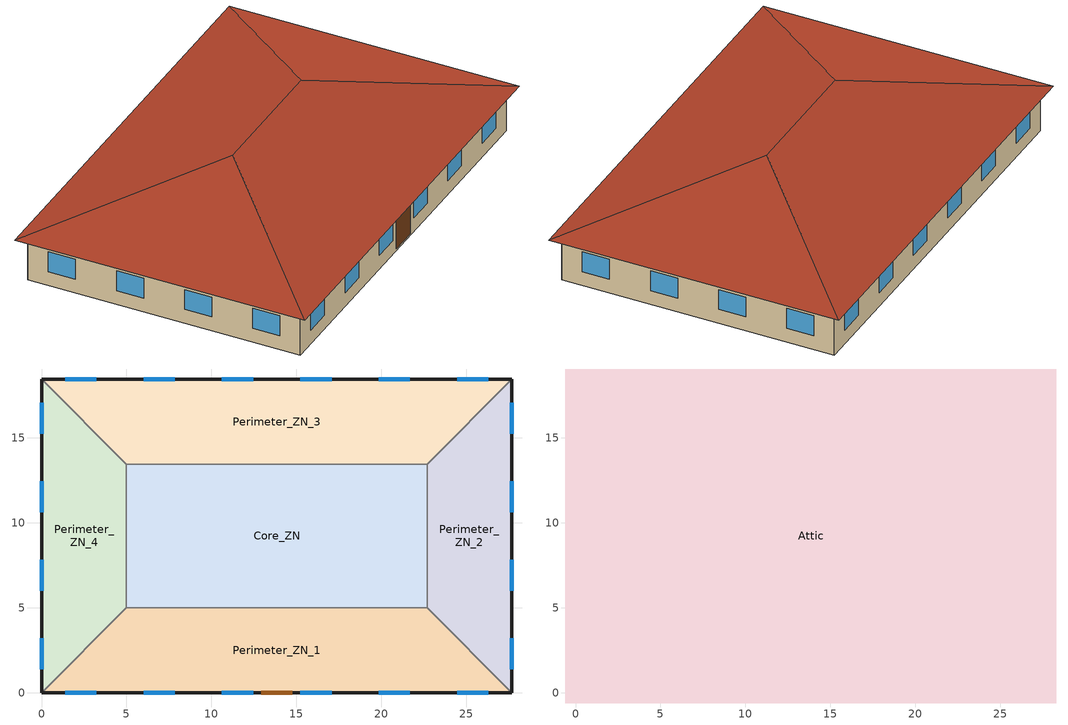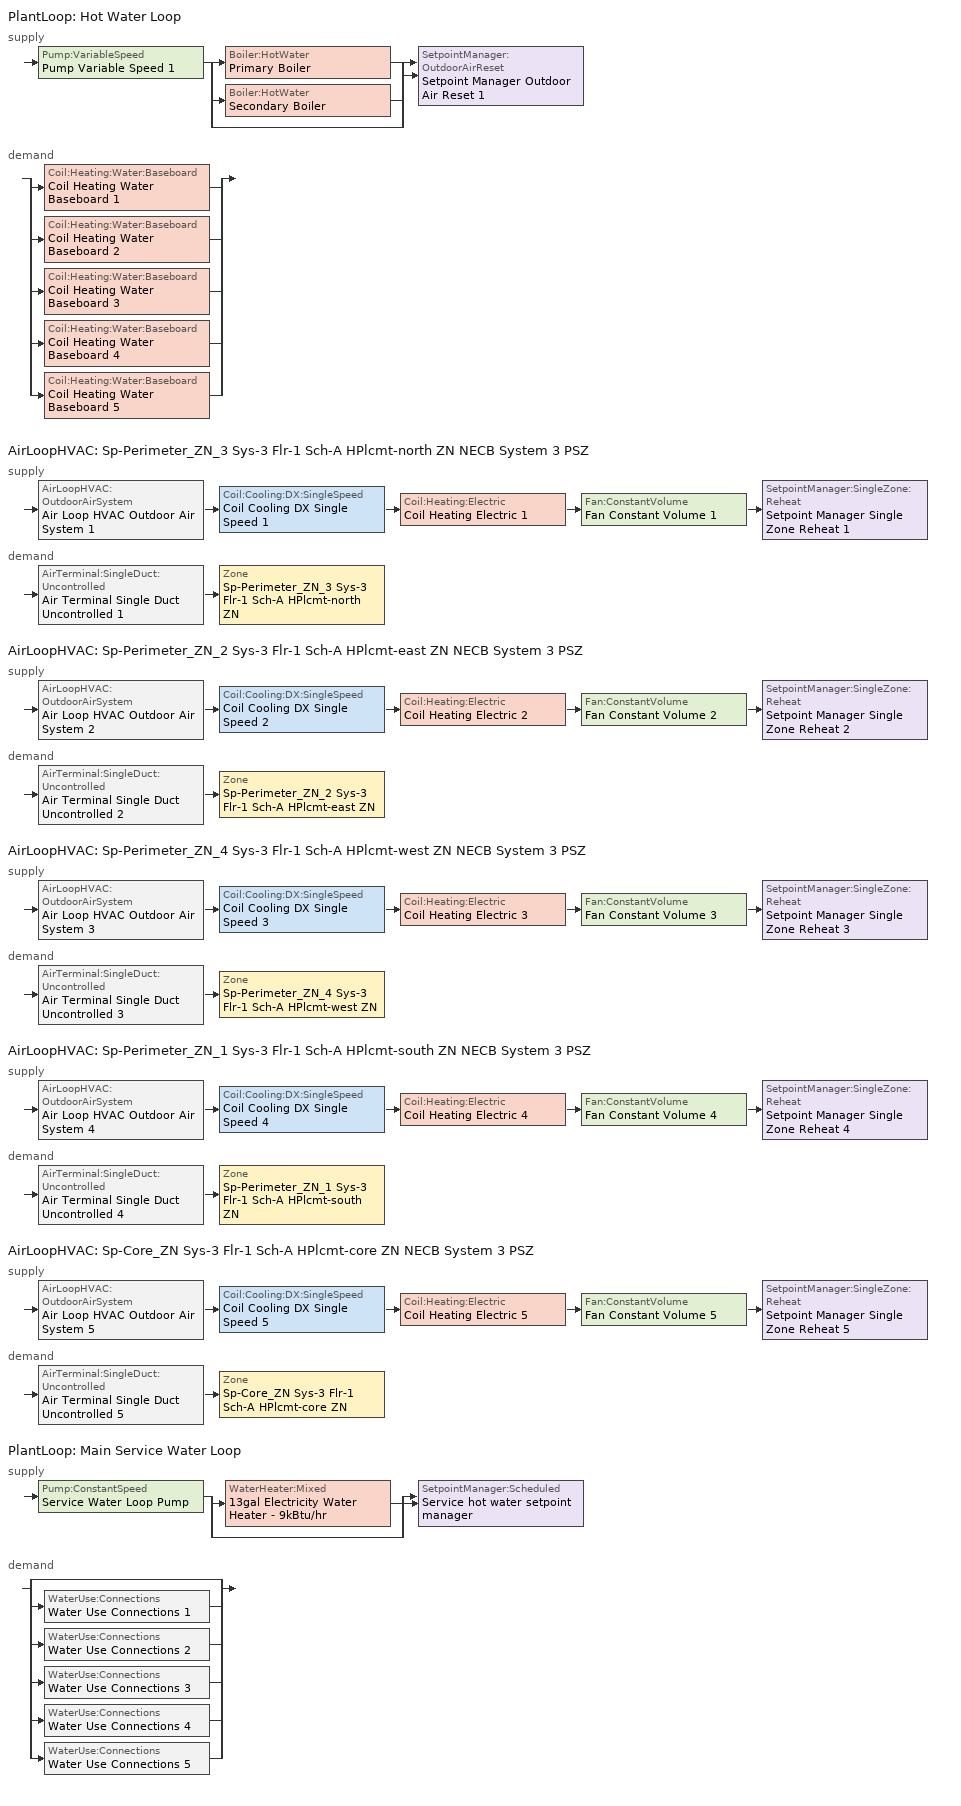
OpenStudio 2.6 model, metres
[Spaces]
Perimeter_ZN_1
 floor ground: 22.69,5 27.69,0 0,0 5,5 z0
 wall outside: 0,0 27.69,0 z0:3.05
 wall to Perimeter_ZN_4: 5,5 0,0 z0:3.05
 wall to Core_ZN: 22.69,5 5,5 z0:3.05
 wall to Perimeter_ZN_2: 27.69,0 22.69,5 z0:3.05
 window: 1.39,0 3.22,0 / 19.85,0 21.68,0 / 15.24,0 17.07,0 / 6.01,0 7.84,0 / 10.62,0 12.45,0 / 24.47,0 26.3,0 z0.99:2.42
 door: 12.93,0 14.76,0 z0.12:2.13
Perimeter_ZN_2
 floor ground: 27.69,18.46 27.69,0 22.69,5 22.69,13.46 z0
 wall outside: 27.69,0 27.69,18.46 z0:3.05
 wall to Perimeter_ZN_3: 27.69,18.46 22.69,13.46 z0:3.05
 wall to Core_ZN: 22.69,13.46 22.69,5 z0:3.05
 window: 27.69,1.39 27.69,3.22 / 27.69,10.62 27.69,12.45 / 27.69,15.24 27.69,17.07 / 27.69,6.01 27.69,7.84 z0.99:2.42
Perimeter_ZN_3
 floor ground: 27.69,18.46 22.69,13.46 5,13.46 0,18.46 z0
 wall outside: 27.69,18.46 0,18.46 z0:3.05
 wall to Core_ZN: 5,13.46 22.69,13.46 z0:3.05
 wall to Perimeter_ZN_4: 0,18.46 5,13.46 z0:3.05
 window: 21.68,18.46 19.85,18.46 / 7.84,18.46 6.01,18.46 / 17.07,18.46 15.24,18.46 / 12.45,18.46 10.62,18.46 / 26.3,18.46 24.47,18.46 / 3.22,18.46 1.39,18.46 z0.99:2.42
Perimeter_ZN_4
 floor ground: 0,18.46 5,13.46 5,5 0,0 z0
 wall outside: 0,18.46 0,0 z0:3.05
 wall to Core_ZN: 5,5 5,13.46 z0:3.05
 window: 0,3.22 0,1.39 / 0,12.45 0,10.62 / 0,7.84 0,6.01 / 0,17.07 0,15.24 z0.99:2.42
Core_ZN
 floor ground: 22.69,13.46 22.69,5 5,5 5,13.46 z0
Attic
 floor outside: 28.29,19.06 27.69,18.46 0,18.46 -0.6,19.06 z3.05; -0.6,19.06 0,18.46 0,0 -0.6,-0.6 z3.05; 28.29,19.06 28.29,-0.6 27.69,0 27.69,18.46 z3.05; 27.69,0 28.29,-0.6 -0.6,-0.6 0,0 z3.05
 floor to Perimeter_ZN_4: 0,18.46 5,13.46 5,5 0,0 z3.05
 floor to Perimeter_ZN_1: 22.69,5 27.69,0 0,0 5,5 z3.05
 floor to Perimeter_ZN_2: 27.69,18.46 27.69,0 22.69,5 22.69,13.46 z3.05
 floor to Core_ZN: 22.69,13.46 22.69,5 5,5 5,13.46 z3.05
 floor to Perimeter_ZN_3: 27.69,18.46 22.69,13.46 5,13.46 0,18.46 z3.05
 roof outside: 18.46,9.23,6.33 28.29,-0.6,3.05 28.29,19.06,3.05; 18.46,9.23,6.33 28.29,19.06,3.05 -0.6,19.06,3.05 9.23,9.23,6.33; 9.23,9.23,6.33 -0.6,-0.6,3.05 28.29,-0.6,3.05 18.46,9.23,6.33; 9.23,9.23,6.33 -0.6,19.06,3.05 -0.6,-0.6,3.05
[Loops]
PlantLoop 'Hot Water Loop'
 supply: Pump:VariableSpeed 'Pump Variable Speed 1' > split
  | Boiler:HotWater 'Primary Boiler'
  | Boiler:HotWater 'Secondary Boiler'
  | bypass
  join > SetpointManager:OutdoorAirReset 'Setpoint Manager Outdoor Air Reset 1'
 demand: split
  | Coil:Heating:Water:Baseboard 'Coil Heating Water Baseboard 1'
  | Coil:Heating:Water:Baseboard 'Coil Heating Water Baseboard 2'
  | Coil:Heating:Water:Baseboard 'Coil Heating Water Baseboard 3'
  | Coil:Heating:Water:Baseboard 'Coil Heating Water Baseboard 4'
  | Coil:Heating:Water:Baseboard 'Coil Heating Water Baseboard 5'
AirLoopHVAC 'Sp-Perimeter_ZN_3 Sys-3 Flr-1 Sch-A HPlcmt-north ZN NECB System 3 PSZ'
 supply: AirLoopHVAC:OutdoorAirSystem 'Air Loop HVAC Outdoor Air System 1' > Coil:Cooling:DX:SingleSpeed 'Coil Cooling DX Single Speed 1' > Coil:Heating:Electric 'Coil Heating Electric 1' > Fan:ConstantVolume 'Fan Constant Volume 1' > SetpointManager:SingleZone:Reheat 'Setpoint Manager Single Zone Reheat 1'
 demand: AirTerminal:SingleDuct:Uncontrolled 'Air Terminal Single Duct Uncontrolled 1' > Zone 'Sp-Perimeter_ZN_3 Sys-3 Flr-1 Sch-A HPlcmt-north ZN'
AirLoopHVAC 'Sp-Perimeter_ZN_2 Sys-3 Flr-1 Sch-A HPlcmt-east ZN NECB System 3 PSZ'
 supply: AirLoopHVAC:OutdoorAirSystem 'Air Loop HVAC Outdoor Air System 2' > Coil:Cooling:DX:SingleSpeed 'Coil Cooling DX Single Speed 2' > Coil:Heating:Electric 'Coil Heating Electric 2' > Fan:ConstantVolume 'Fan Constant Volume 2' > SetpointManager:SingleZone:Reheat 'Setpoint Manager Single Zone Reheat 2'
 demand: AirTerminal:SingleDuct:Uncontrolled 'Air Terminal Single Duct Uncontrolled 2' > Zone 'Sp-Perimeter_ZN_2 Sys-3 Flr-1 Sch-A HPlcmt-east ZN'
AirLoopHVAC 'Sp-Perimeter_ZN_4 Sys-3 Flr-1 Sch-A HPlcmt-west ZN NECB System 3 PSZ'
 supply: AirLoopHVAC:OutdoorAirSystem 'Air Loop HVAC Outdoor Air System 3' > Coil:Cooling:DX:SingleSpeed 'Coil Cooling DX Single Speed 3' > Coil:Heating:Electric 'Coil Heating Electric 3' > Fan:ConstantVolume 'Fan Constant Volume 3' > SetpointManager:SingleZone:Reheat 'Setpoint Manager Single Zone Reheat 3'
 demand: AirTerminal:SingleDuct:Uncontrolled 'Air Terminal Single Duct Uncontrolled 3' > Zone 'Sp-Perimeter_ZN_4 Sys-3 Flr-1 Sch-A HPlcmt-west ZN'
AirLoopHVAC 'Sp-Perimeter_ZN_1 Sys-3 Flr-1 Sch-A HPlcmt-south ZN NECB System 3 PSZ'
 supply: AirLoopHVAC:OutdoorAirSystem 'Air Loop HVAC Outdoor Air System 4' > Coil:Cooling:DX:SingleSpeed 'Coil Cooling DX Single Speed 4' > Coil:Heating:Electric 'Coil Heating Electric 4' > Fan:ConstantVolume 'Fan Constant Volume 4' > SetpointManager:SingleZone:Reheat 'Setpoint Manager Single Zone Reheat 4'
 demand: AirTerminal:SingleDuct:Uncontrolled 'Air Terminal Single Duct Uncontrolled 4' > Zone 'Sp-Perimeter_ZN_1 Sys-3 Flr-1 Sch-A HPlcmt-south ZN'
AirLoopHVAC 'Sp-Core_ZN Sys-3 Flr-1 Sch-A HPlcmt-core ZN NECB System 3 PSZ'
 supply: AirLoopHVAC:OutdoorAirSystem 'Air Loop HVAC Outdoor Air System 5' > Coil:Cooling:DX:SingleSpeed 'Coil Cooling DX Single Speed 5' > Coil:Heating:Electric 'Coil Heating Electric 5' > Fan:ConstantVolume 'Fan Constant Volume 5' > SetpointManager:SingleZone:Reheat 'Setpoint Manager Single Zone Reheat 5'
 demand: AirTerminal:SingleDuct:Uncontrolled 'Air Terminal Single Duct Uncontrolled 5' > Zone 'Sp-Core_ZN Sys-3 Flr-1 Sch-A HPlcmt-core ZN'
PlantLoop 'Main Service Water Loop'
 supply: Pump:ConstantSpeed 'Service Water Loop Pump' > split
  | WaterHeater:Mixed '13gal Electricity Water Heater - 9kBtu/hr'
  | bypass
  join > SetpointManager:Scheduled 'Service hot water setpoint manager'
 demand: split
  | bypass
  | WaterUse:Connections 'Water Use Connections 1'
  | WaterUse:Connections 'Water Use Connections 2'
  | WaterUse:Connections 'Water Use Connections 3'
  | WaterUse:Connections 'Water Use Connections 4'
  | WaterUse:Connections 'Water Use Connections 5'
[Site]
Yellowknife AP_NT_CAN: Latitude {deg}=62.463; Longitude {deg}=-114.44; Time Zone {hr}=-7; Elevation {m}=205.7; Terrain=City
[Building]
SmallOffice-CAN_NT_Yellowknife.AP.719360_CWEC2016.epw created: 2018-11-01 15:55:19 +0000: North Axis {deg}=0; Default Construction Set=BTAP-Mass at hdd = 8170.0; Standards Number of Stories=1; Standards Number of Above Ground Stories=1; Standards Building Type=SmallOffice
[Site:WaterMainsTemperature]
Calculation Method=Correlation; Annual Average Outdoor Air Temperature {C}=-3.45833; Maximum Difference In Monthly Average Outdoor Air Temperatures {deltaC}=42.9
[Site:GroundTemperature:BuildingSurface]
19.527, 19.502, 19.536, 19.598, 20.002, 21.64, 22.225, 22.375, 21.449, 20.121, 19.802, 19.633
[ClimateZones]
Climate Zone Institution Name 2=CEC; Climate Zone Document Name 2=California Climate Zone Descriptions; Climate Zone Document Year 2=1995
[SizingPeriod:DesignDay] Barometric Pressure {Pa}=98878; Sky Clearness=0; Rain Indicator=0; Snow Indicator=0; Day of Month=21; Daylight Saving Time Indicator=0; Humidity Indicating Type=Wetbulb; Dry-Bulb Temperature Range Modifier Type=DefaultMultipliers
Name | Maximum Dry-Bulb Temperature {C} | Daily Dry-Bulb Temperature Range {deltaC} | Humidity Indicating Conditions at Maximum Dry-Bulb | Wind Speed {m/s} | Wind Direction {deg} | Month | Day Type | Solar Model Indicator | ASHRAE Taub | ASHRAE Taud
Yellowknife AP Ann Htg 99.6% Condns DB | -40.5 | 0 | -40.5 | 1.7 | 310 | 1 | WinterDesignDay | ASHRAEClearSky
Yellowknife AP Ann Clg .4% Condns DB=>MWB | 25.4 | 7.9 | 16 | 4 | 150 | 7 | SummerDesignDay | ASHRAETau | 0.369 | 2.418
[Material:NoMass] Roughness=Smooth; Thermal Absorptance=0.9; Solar Absorptance=0.7
Name | Thermal Resistance {m2-K/W} | Visible Absorptance
Typical Carpet Pad; Typical Carpet Pad 1 | 0.21648 | 0.8
Typical Insulation 1 | 6.78179 | 0.7
Typical Insulation 2 | 5.19354 | 0.7
Typical Insulation 3 | 7.04224 | 0.7
Typical Carpet Pad 2 | 2.57255 | 0.8
Typical Carpet Pad 3; Typical Carpet Pad 4 | 4.69593 | 0.8
Typical Insulation 4 | 0.624982 | 0.7
Typical Insulation 5 | 0.625 | 0.7
[Material]
Name | Roughness | Thickness {m} | Conductivity {W/m-K} | Density {kg/m3} | Specific Heat {J/kg-K} | Thermal Absorptance | Solar Absorptance | Visible Absorptance
G05 25mm wood | MediumSmooth | 0.0254 | 0.15 | 608 | 1630 | 0.9 | 0.5 | 0.5
100mm Normalweight concrete floor 1 | MediumSmooth | 0.1016 | 2.31 | 2322 | 832
G01 13mm gypsum board 1 | Smooth | 0.0127 | 0.16 | 800 | 1090 | 0.9 | 0.7 | 0.5
4 in. Normalweight Concrete Floor 1 | MediumRough | 0.1016 | 2.31 | 2322 | 832 | 0.9 | 0.7 | 0.7
1IN Stucco 1 | Smooth | 0.0253 | 0.6918 | 1858 | 837 | 0.9 | 0.7 | 0.92
8IN CONCRETE HW RefBldg 1 | Rough | 0.2032 | 1.311 | 2240 | 836.8 | 0.9 | 0.7 | 0.7
1/2IN Gypsum 1 | Smooth | 0.0127 | 0.16 | 784.9 | 830 | 0.9 | 0.4 | 0.4
Metal Roof Surface 1; F08 Metal surface 1 | Smooth | 0.0008 | 45.28 | 7824 | 500 | 0.9 | 0.7 | 0.7
6 in. Normalweight Concrete Floor 1; 6 in. Normalweight Concrete Floor 2; 6 in. Normalweight Concrete Floor 3 | MediumRough | 0.1524 | 2.31 | 2322 | 832 | 0.9 | 0.7 | 0.7
[Construction]
BTAP-Int-Partition; BTAP-Int-Door: G05 25mm wood
BTAP-Int-Floor: 100mm Normalweight concrete floor 1, Typical Carpet Pad
BTAP-Int-Wall: G01 13mm gypsum board 1, G01 13mm gypsum board 1
BTAP-Int-Ceiling: Typical Carpet Pad, 100mm Normalweight concrete floor 1
BTAP-Int-Window: SimpleGlazing
BTAP-Ext-Floor-Mass:U-0.142: Typical Insulation 1, 4 in. Normalweight Concrete Floor 1, Typical Carpet Pad 1
BTAP-Ext-Wall-Mass:U-0.183: 1IN Stucco 1, 8IN CONCRETE HW RefBldg 1, Typical Insulation 2, 1/2IN Gypsum 1
BTAP-Ext-Roof-Metal:U-0.142: Metal Roof Surface 1, Typical Insulation 3
BTAP-Grnd-Floor-Mass:U-0.379: 6 in. Normalweight Concrete Floor 1, Typical Carpet Pad 2
BTAP-Grnd-Wall-Mass:U-0.21: 6 in. Normalweight Concrete Floor 2, Typical Carpet Pad 3
BTAP-Grnd-Roof-Mass:U-0.21: 6 in. Normalweight Concrete Floor 3, Typical Carpet Pad 4
BTAP-Ext-FixedWindow:U=0.160 SHGC=0.600; BTAP-Ext-GlassDoors:U=0.160 SHGC=0.600; BTAP-Ext-Skylights:U=0.160 SHGC=0.600; BTAP-Ext-DaylightDomes:U=0.160 SHGC=0.600; BTAP-Ext-DaylightDiffuser:U=0.160 SHGC=0.600: SimpleGlazing:U=0.160 SHGC=0.600
BTAP-Ext-Door:U-1.6: F08 Metal surface 1, Typical Insulation 4
BTAP-Ext-OverHeadDoor:U-1.6: Typical Insulation 5
[DefaultConstructionSet]
BTAP-Mass at hdd = 8170.0: Default Exterior Surface Constructions=BTAP-Mass at hdd = 8170.0; Default Interior Surface Constructions=Default Surface Constructions 2; Default Ground Contact Surface Constructions=BTAP-Mass at hdd = 8170.0 1; Default Exterior SubSurface Constructions=BTAP-Mass at hdd = 8170.0; Default Interior SubSurface Constructions=Default Sub Surface Constructions 2; Interior Partition Construction=BTAP-Int-Partition
[DefaultSurfaceConstructions]
Name | Floor Construction | Wall Construction | Roof Ceiling Construction
Default Surface Constructions 2 | BTAP-Int-Floor | BTAP-Int-Wall | BTAP-Int-Ceiling
BTAP-Mass at hdd = 8170.0 | BTAP-Ext-Floor-Mass:U-0.142 | BTAP-Ext-Wall-Mass:U-0.183 | BTAP-Ext-Roof-Metal:U-0.142
BTAP-Mass at hdd = 8170.0 1 | BTAP-Grnd-Floor-Mass:U-0.379 | BTAP-Grnd-Wall-Mass:U-0.21 | BTAP-Grnd-Roof-Mass:U-0.21
[DefaultSubSurfaceConstructions]
Name | Fixed Window Construction | Operable Window Construction | Door Construction | Glass Door Construction | Overhead Door Construction | Skylight Construction | Tubular Daylight Dome Construction | Tubular Daylight Diffuser Construction
Default Sub Surface Constructions 2 | BTAP-Int-Window | BTAP-Int-Window | BTAP-Int-Door
BTAP-Mass at hdd = 8170.0 | BTAP-Ext-FixedWindow:U=0.160 SHGC=0.600 | BTAP-Ext-FixedWindow:U=0.160 SHGC=0.600 | BTAP-Ext-Door:U-1.6 | BTAP-Ext-GlassDoors:U=0.160 SHGC=0.600 | BTAP-Ext-OverHeadDoor:U-1.6 | BTAP-Ext-Skylights:U=0.160 SHGC=0.600 | BTAP-Ext-DaylightDomes:U=0.160 SHGC=0.600 | BTAP-Ext-DaylightDiffuser:U=0.160 SHGC=0.600
[WindowMaterial:SimpleGlazingSystem] Solar Heat Gain Coefficient=0.6; Visible Transmittance=0.21
Name | U-Factor {W/m2-K}
SimpleGlazing | 2.2
SimpleGlazing:U=0.160 SHGC=0.600 | 1.6
[Space]
Name | Space Type | Building Story | Thermal Zone | Part of Total Floor Area
Perimeter_ZN_1 | Space Function Office enclosed > 25 m2 | Building Story 1 | Sp-Perimeter_ZN_1 Sys-3 Flr-1 Sch-A HPlcmt-south ZN | Yes
Attic | Space Function - undefined - | Building Story 2 | Sp-Attic Sys-0 Flr-2 Sch-- undefined - HPlcmt-core ZN | No
Perimeter_ZN_2 | Space Function Office enclosed > 25 m2 | Building Story 1 | Sp-Perimeter_ZN_2 Sys-3 Flr-1 Sch-A HPlcmt-east ZN | Yes
Perimeter_ZN_3 | Space Function Office enclosed > 25 m2 | Building Story 1 | Sp-Perimeter_ZN_3 Sys-3 Flr-1 Sch-A HPlcmt-north ZN | Yes
Perimeter_ZN_4 | Space Function Office enclosed > 25 m2 | Building Story 1 | Sp-Perimeter_ZN_4 Sys-3 Flr-1 Sch-A HPlcmt-west ZN | Yes
Core_ZN | Space Function Office enclosed > 25 m2 | Building Story 1 | Sp-Core_ZN Sys-3 Flr-1 Sch-A HPlcmt-core ZN | Yes
[BuildingStory]
Name | Nominal Z Coordinate {m}
Building Story 1 | 0
Building Story 2 | 3.05
[SpaceType] Standards Building Type=Space Function
Name | Default Schedule Set | Design Specification Outdoor Air Object | Standards Space Type
Space Function - undefined - | Space Function - undefined - Schedule Set | Space Function - undefined - Ventilation | - undefined -
Space Function Office enclosed > 25 m2 | Space Function Office enclosed > 25 m2 Schedule Set | Space Function Office enclosed > 25 m2 Ventilation | Office enclosed > 25 m2
[DesignSpecification:OutdoorAir]
Name | Outdoor Air Flow per Person {m3/s-person} | Outdoor Air Flow per Floor Area {m3/s-m2} | Outdoor Air Flow Air Changes per Hour {1/hr} | Outdoor Air Method
Space Function - undefined - Ventilation | 0 | 0 | 0
Space Function Office enclosed > 25 m2 Ventilation |  | 0.00042164 |  | Sum
[DefaultScheduleSet] Infiltration Schedule=Always On
Name | Number of People Schedule | People Activity Level Schedule | Lighting Schedule | Electric Equipment Schedule
Space Function - undefined - Schedule Set
Space Function Office enclosed > 25 m2 Schedule Set | NECB-A-Occupancy | NECB-Activity | NECB-A-Occupancy-NECB-A-Lighting-0.3-0.1-0.67-Light Ruleset | NECB-A-Electric-Equipment
[ThermostatSetpoint:DualSetpoint]
Name | Heating Setpoint Temperature Schedule | Cooling Setpoint Temperature Schedule
Space Function - undefined - Thermostat 2
Space Function Office enclosed > 25 m2 Thermostat 6; Space Function Office enclosed > 25 m2 Thermostat 7; Space Function Office enclosed > 25 m2 Thermostat 8; Space Function Office enclosed > 25 m2 Thermostat 9; Space Function Office enclosed > 25 m2 Thermostat 10 | NECB-A-Thermostat Setpoint-Heating | NECB-A-Thermostat Setpoint-Cooling
[People:Definition]
Space Function Office enclosed > 25 m2 People Definition: Number of People Calculation Method=People/Area; People per Space Floor Area {person/m2}=0.0500182; Fraction Radiant=0.3
[People]
Space Function Office enclosed > 25 m2 People: People Definition=Space Function Office enclosed > 25 m2 People Definition; Space or SpaceType=Space Function Office enclosed > 25 m2; Work Efficiency Schedule=Work Efficiency Schedule; Clothing Insulation Schedule=Clothing Schedule; Air Velocity Schedule=Air Velocity Schedule; Multiplier=1
[Lights:Definition]
Space Function Office enclosed > 25 m2 Lights Definition: Design Level Calculation Method=Watts/Area; Watts per Space Floor Area {W/m2}=12.0044; Fraction Radiant=0.5; Fraction Visible=0.2
[Lights]
Space Function Office enclosed > 25 m2 Lights: Lights Definition=Space Function Office enclosed > 25 m2 Lights Definition; Space or SpaceType=Space Function Office enclosed > 25 m2; Fraction Replaceable=1
[ElectricEquipment:Definition]
Space Function Office enclosed > 25 m2 Elec Equip Definition: Design Level Calculation Method=Watts/Area; Watts per Space Floor Area {W/m2}=7.50273; Fraction Radiant=0.5
[ElectricEquipment]
Space Function Office enclosed > 25 m2 Elec Equip: Electric Equipment Definition=Space Function Office enclosed > 25 m2 Elec Equip Definition; Space or SpaceType=Space Function Office enclosed > 25 m2
[SpaceInfiltration:DesignFlowRate] Schedule=Always On Discrete; Design Flow Rate Calculation Method=Flow/ExteriorArea; Constant Term Coefficient=0; Temperature Term Coefficient=0; Velocity Term Coefficient=0.224; Velocity Squared Term Coefficient=0
Name | Space or SpaceType | Flow per Exterior Surface Area {m3/s-m2}
Attic Infiltration | Attic | 0.000228332
Perimeter_ZN_1 Infiltration | Perimeter_ZN_1 | 0.00025
Perimeter_ZN_2 Infiltration | Perimeter_ZN_2 | 0.00025
Perimeter_ZN_3 Infiltration | Perimeter_ZN_3 | 0.00025
Perimeter_ZN_4 Infiltration | Perimeter_ZN_4 | 0.00025
[ThermalZone] Use Ideal Air Loads=No
Name | Thermostat
Sp-Attic Sys-0 Flr-2 Sch-- undefined - HPlcmt-core ZN | Space Function - undefined - Thermostat 2
Sp-Perimeter_ZN_3 Sys-3 Flr-1 Sch-A HPlcmt-north ZN | Space Function Office enclosed > 25 m2 Thermostat 6
Sp-Perimeter_ZN_2 Sys-3 Flr-1 Sch-A HPlcmt-east ZN | Space Function Office enclosed > 25 m2 Thermostat 7
Sp-Perimeter_ZN_4 Sys-3 Flr-1 Sch-A HPlcmt-west ZN | Space Function Office enclosed > 25 m2 Thermostat 8
Sp-Perimeter_ZN_1 Sys-3 Flr-1 Sch-A HPlcmt-south ZN | Space Function Office enclosed > 25 m2 Thermostat 9
Sp-Core_ZN Sys-3 Flr-1 Sch-A HPlcmt-core ZN | Space Function Office enclosed > 25 m2 Thermostat 10
[Sizing:Zone] Zone Cooling Design Supply Air Temperature Input Method=SupplyAirTemperature; Zone Cooling Design Supply Air Temperature Difference {deltaC}=11.11; Zone Heating Design Supply Air Temperature Input Method=SupplyAirTemperature; Zone Heating Design Supply Air Temperature Difference {deltaC}=11.11; Zone Cooling Design Supply Air Humidity Ratio {kg-H2O/kg-air}=0.0085; Zone Heating Design Supply Air Humidity Ratio {kg-H2O/kg-air}=0.008; Cooling Design Air Flow Method=DesignDay; Heating Design Air Flow Method=DesignDay; Account for Dedicated Outdoor Air System=No; Dedicated Outdoor Air System Control Strategy=NeutralSupplyAir; Dedicated Outdoor Air Low Setpoint Temperature for Design {C}=autosize; Dedicated Outdoor Air High Setpoint Temperature for Design {C}=autosize
Name | Zone Cooling Design Supply Air Temperature {C} | Zone Heating Design Supply Air Temperature {C} | Zone Heating Sizing Factor | Zone Cooling Sizing Factor
Sp-Attic Sys-0 Flr-2 Sch-- undefined - HPlcmt-core ZN | 14 | 40
Sp-Perimeter_ZN_3 Sys-3 Flr-1 Sch-A HPlcmt-north ZN; Sp-Perimeter_ZN_2 Sys-3 Flr-1 Sch-A HPlcmt-east ZN; Sp-Perimeter_ZN_4 Sys-3 Flr-1 Sch-A HPlcmt-west ZN; Sp-Perimeter_ZN_1 Sys-3 Flr-1 Sch-A HPlcmt-south ZN; Sp-Core_ZN Sys-3 Flr-1 Sch-A HPlcmt-core ZN | 13 | 43 | 1.3 | 1.1
[Zone equipment]
Sp-Perimeter_ZN_3 Sys-3 Flr-1 Sch-A HPlcmt-north ZN: Air Terminal Single Duct Uncontrolled 1, Zone HVAC Baseboard Convective Water 1
Sp-Perimeter_ZN_2 Sys-3 Flr-1 Sch-A HPlcmt-east ZN: Air Terminal Single Duct Uncontrolled 2, Zone HVAC Baseboard Convective Water 2
Sp-Perimeter_ZN_4 Sys-3 Flr-1 Sch-A HPlcmt-west ZN: Air Terminal Single Duct Uncontrolled 3, Zone HVAC Baseboard Convective Water 3
Sp-Perimeter_ZN_1 Sys-3 Flr-1 Sch-A HPlcmt-south ZN: Air Terminal Single Duct Uncontrolled 4, Zone HVAC Baseboard Convective Water 4
Sp-Core_ZN Sys-3 Flr-1 Sch-A HPlcmt-core ZN: Air Terminal Single Duct Uncontrolled 5, Zone HVAC Baseboard Convective Water 5
[PlantLoop] Glycol Concentration=0; Plant Loop Volume {m3}=Autocalculate; Load Distribution Scheme=Optimal
Name | Fluid Type | Maximum Loop Temperature {C} | Minimum Loop Temperature {C}
Hot Water Loop | Water
Main Service Water Loop |  | 60 | 10
[Sizing:Plant] Loop Type=Heating; Sizing Option=NonCoincident; Zone Timesteps in Averaging Window=1; Coincident Sizing Factor Mode=None
Name | Design Loop Exit Temperature {C} | Loop Design Temperature Difference {deltaC}
Hot Water Loop | 82 | 16
Main Service Water Loop | 60 | 5
[Pump:VariableSpeed]
Pump Variable Speed 1: Pump Control Type=Intermittent; Skin Loss Radiative Fraction=0.5; Design Power Sizing Method=PowerPerFlowPerPressure; Design Electric Power per Unit Flow Rate {W/(m3/s)}=348701.1; Design Shaft Power per Unit Flow Rate per Unit Head {W-s/m3-Pa}=1.28205; Design Minimum Flow Rate Fraction=0
[Boiler:HotWater] Fuel Type=FuelOil#2; Water Outlet Upper Temperature Limit {C}=99; Boiler Flow Mode=ConstantFlow; Parasitic Electric Load {W}=0; Sizing Factor=1
Primary Boiler; Secondary Boiler
[SetpointManager:OutdoorAirReset]
Setpoint Manager Outdoor Air Reset 1: Control Variable=Temperature; Setpoint at Outdoor Low Temperature {C}=82; Outdoor Low Temperature {C}=-16; Setpoint at Outdoor High Temperature {C}=60; Outdoor High Temperature {C}=0
[AirLoopHVAC] Availability Schedule=Always On Discrete; Design Supply Air Flow Rate {m3/s}=AutoSize
Sp-Perimeter_ZN_3 Sys-3 Flr-1 Sch-A HPlcmt-north ZN NECB System 3 PSZ; Sp-Perimeter_ZN_2 Sys-3 Flr-1 Sch-A HPlcmt-east ZN NECB System 3 PSZ; Sp-Perimeter_ZN_4 Sys-3 Flr-1 Sch-A HPlcmt-west ZN NECB System 3 PSZ; Sp-Perimeter_ZN_1 Sys-3 Flr-1 Sch-A HPlcmt-south ZN NECB System 3 PSZ; Sp-Core_ZN Sys-3 Flr-1 Sch-A HPlcmt-core ZN NECB System 3 PSZ
[Sizing:System] Type of Load to Size On=Sensible; Design Outdoor Air Flow Rate {m3/s}=Autosize; Minimum System Air Flow Ratio=1; Preheat Design Temperature {C}=7; Preheat Design Humidity Ratio {kg-H2O/kg-Air}=0.008; Precool Design Temperature {C}=13; Precool Design Humidity Ratio {kg-H2O/kg-Air}=0.008; Central Cooling Design Supply Air Temperature {C}=13; Central Heating Design Supply Air Temperature {C}=43; Sizing Option=NonCoincident; 100% Outdoor Air in Cooling=No; 100% Outdoor Air in Heating=No; Central Cooling Design Supply Air Humidity Ratio {kg-H2O/kg-Air}=0.0085; Central Heating Design Supply Air Humidity Ratio {kg-H2O/kg-Air}=0.008; Cooling Design Air Flow Method=DesignDay; Cooling Design Air Flow Rate {m3/s}=0; Heating Design Air Flow Method=DesignDay; Heating Design Air Flow Rate {m3/s}=0; System Outdoor Air Method=ZoneSum; Zone Maximum Outdoor Air Fraction=1; Cooling Supply Air Flow Rate Per Floor Area {m3/s-m2}=0.00996765; Cooling Fraction of Autosized Cooling Supply Air Flow Rate=1; Cooling Supply Air Flow Rate Per Unit Cooling Capacity {m3/s-W}=3.94755e-05; Heating Supply Air Flow Rate Per Floor Area {m3/s-m2}=0.00996765; Heating Fraction of Autosized Heating Supply Air Flow Rate=1; Heating Fraction of Autosized Cooling Supply Air Flow Rate=1; Heating Supply Air Flow Rate Per Unit Heating Capacity {m3/s-W}=3.15882e-05; Cooling Design Capacity Method=CoolingDesignCapacity; Cooling Design Capacity {W}=autosize; Cooling Design Capacity Per Floor Area {W/m2}=234.7; Fraction of Autosized Cooling Design Capacity=1; Heating Design Capacity Method=HeatingDesignCapacity; Heating Design Capacity {W}=autosize; Heating Design Capacity Per Floor Area {W/m2}=157; Fraction of Autosized Heating Design Capacity=1; Central Cooling Capacity Control Method=OnOff
Sp-Perimeter_ZN_3 Sys-3 Flr-1 Sch-A HPlcmt-north ZN NECB System 3 PSZ; Sp-Perimeter_ZN_2 Sys-3 Flr-1 Sch-A HPlcmt-east ZN NECB System 3 PSZ; Sp-Perimeter_ZN_4 Sys-3 Flr-1 Sch-A HPlcmt-west ZN NECB System 3 PSZ; Sp-Perimeter_ZN_1 Sys-3 Flr-1 Sch-A HPlcmt-south ZN NECB System 3 PSZ; Sp-Core_ZN Sys-3 Flr-1 Sch-A HPlcmt-core ZN NECB System 3 PSZ
[Fan:ConstantVolume] Availability Schedule=Always On Discrete; Maximum Flow Rate {m3/s}=AutoSize
Fan Constant Volume 1; Fan Constant Volume 2; Fan Constant Volume 3; Fan Constant Volume 4; Fan Constant Volume 5
[Coil:Heating:Electric] Availability Schedule=Always On Discrete
Coil Heating Electric 1; Coil Heating Electric 2; Coil Heating Electric 3; Coil Heating Electric 4; Coil Heating Electric 5
[Coil:Cooling:DX:SingleSpeed] Availability Schedule=Always On Discrete; Rated Total Cooling Capacity {W}=autosize; Rated Sensible Heat Ratio=autosize; Rated COP {W/W}=3; Rated Air Flow Rate {m3/s}=autosize; Rated Evaporator Fan Power Per Volume Flow Rate {W/(m3/s)}=773.3; Condenser Type=AirCooled; Evaporative Condenser Effectiveness=0; Evaporative Condenser Air Flow Rate {m3/s}=Autosize; Evaporative Condenser Pump Rated Power Consumption {W}=Autosize; Crankcase Heater Capacity {W}=0; Maximum Outdoor Dry-Bulb Temperature for Crankcase Heater Operation {C}=0; Basin Heater Capacity {W/K}=0; Basin Heater Setpoint Temperature {C}=10
Name | Total Cooling Capacity Function of Temperature Curve | Total Cooling Capacity Function of Flow Fraction Curve | Energy Input Ratio Function of Temperature Curve | Energy Input Ratio Function of Flow Fraction Curve | Part Load Fraction Correlation Curve
Coil Cooling DX Single Speed 1 | Curve Biquadratic 1 | Curve Quadratic 1 | Curve Biquadratic 2 | Curve Quadratic 2 | Curve Quadratic 3
Coil Cooling DX Single Speed 2 | Curve Biquadratic 3 | Curve Quadratic 4 | Curve Biquadratic 4 | Curve Quadratic 5 | Curve Quadratic 6
Coil Cooling DX Single Speed 3 | Curve Biquadratic 5 | Curve Quadratic 7 | Curve Biquadratic 6 | Curve Quadratic 8 | Curve Quadratic 9
Coil Cooling DX Single Speed 4 | Curve Biquadratic 7 | Curve Quadratic 10 | Curve Biquadratic 8 | Curve Quadratic 11 | Curve Quadratic 12
Coil Cooling DX Single Speed 5 | Curve Biquadratic 9 | Curve Quadratic 13 | Curve Biquadratic 10 | Curve Quadratic 14 | Curve Quadratic 15
[Controller:OutdoorAir] Minimum Outdoor Air Flow Rate {m3/s}=autosize; Maximum Outdoor Air Flow Rate {m3/s}=Autosize; Economizer Control Type=NoEconomizer; Economizer Control Action Type=ModulateFlow; Economizer Maximum Limit Dry-Bulb Temperature {C}=28; Economizer Maximum Limit Enthalpy {J/kg}=64000; Economizer Minimum Limit Dry-Bulb Temperature {C}=-100; Lockout Type=NoLockout; Minimum Limit Type=FixedMinimum; High Humidity Control=No; Heat Recovery Bypass Control Type=BypassWhenWithinEconomizerLimits
Name | Controller Mechanical Ventilation
Controller Outdoor Air 1 | Controller Mechanical Ventilation 1
Controller Outdoor Air 2 | Controller Mechanical Ventilation 2
Controller Outdoor Air 3 | Controller Mechanical Ventilation 3
Controller Outdoor Air 4 | Controller Mechanical Ventilation 4
Controller Outdoor Air 5 | Controller Mechanical Ventilation 5
[Controller:MechanicalVentilation] Availability Schedule=Always On Discrete; System Outdoor Air Method=ZoneSum
Controller Mechanical Ventilation 1; Controller Mechanical Ventilation 2; Controller Mechanical Ventilation 3; Controller Mechanical Ventilation 4; Controller Mechanical Ventilation 5
[AirLoopHVAC:OutdoorAirSystem]
Name | Controller
Air Loop HVAC Outdoor Air System 1 | Controller Outdoor Air 1
Air Loop HVAC Outdoor Air System 2 | Controller Outdoor Air 2
Air Loop HVAC Outdoor Air System 3 | Controller Outdoor Air 3
Air Loop HVAC Outdoor Air System 4 | Controller Outdoor Air 4
Air Loop HVAC Outdoor Air System 5 | Controller Outdoor Air 5
[SetpointManager:SingleZone:Reheat] Minimum Supply Air Temperature {C}=13; Maximum Supply Air Temperature {C}=43
Name | Control Zone
Setpoint Manager Single Zone Reheat 1 | Sp-Perimeter_ZN_3 Sys-3 Flr-1 Sch-A HPlcmt-north ZN
Setpoint Manager Single Zone Reheat 2 | Sp-Perimeter_ZN_2 Sys-3 Flr-1 Sch-A HPlcmt-east ZN
Setpoint Manager Single Zone Reheat 3 | Sp-Perimeter_ZN_4 Sys-3 Flr-1 Sch-A HPlcmt-west ZN
Setpoint Manager Single Zone Reheat 4 | Sp-Perimeter_ZN_1 Sys-3 Flr-1 Sch-A HPlcmt-south ZN
Setpoint Manager Single Zone Reheat 5 | Sp-Core_ZN Sys-3 Flr-1 Sch-A HPlcmt-core ZN
[AirTerminal:SingleDuct:Uncontrolled] Availability Schedule=Always On Discrete; Maximum Air Flow Rate {m3/s}=AutoSize
Air Terminal Single Duct Uncontrolled 1; Air Terminal Single Duct Uncontrolled 2; Air Terminal Single Duct Uncontrolled 3; Air Terminal Single Duct Uncontrolled 4; Air Terminal Single Duct Uncontrolled 5
[Coil:Heating:Water:Baseboard] Heating Design Capacity Method=HeatingDesignCapacity; Heating Design Capacity {W}=autosize; Heating Design Capacity Per Floor Area {W/m2}=0; Fraction of Autosized Heating Design Capacity=0.8
Coil Heating Water Baseboard 1; Coil Heating Water Baseboard 2; Coil Heating Water Baseboard 3; Coil Heating Water Baseboard 4; Coil Heating Water Baseboard 5
[ZoneHVAC:Baseboard:Convective:Water] Availability Schedule=Always On Discrete
Name | Heating Coil
Zone HVAC Baseboard Convective Water 1 | Coil Heating Water Baseboard 1
Zone HVAC Baseboard Convective Water 2 | Coil Heating Water Baseboard 2
Zone HVAC Baseboard Convective Water 3 | Coil Heating Water Baseboard 3
Zone HVAC Baseboard Convective Water 4 | Coil Heating Water Baseboard 4
Zone HVAC Baseboard Convective Water 5 | Coil Heating Water Baseboard 5
[SetpointManager:Scheduled]
Service hot water setpoint manager: Control Variable=Temperature; Schedule=Service Water Loop Temp - 140F
[Pump:ConstantSpeed]
Service Water Loop Pump: Rated Flow Rate {m3/s}=autosize; Rated Pump Head {Pa}=41.0142; Rated Power Consumption {W}=autosize; Motor Efficiency=0.9; Fraction of Motor Inefficiencies to Fluid Stream=0; Pump Control Type=Intermittent; Design Power Sizing Method=PowerPerFlowPerPressure; Design Electric Power per Unit Flow Rate {W/(m3/s)}=348701.1; Design Shaft Power per Unit Flow Rate per Unit Head {W-s/m3-Pa}=1.28205
[WaterHeater:Mixed]
13gal Electricity Water Heater - 9kBtu/hr: Tank Volume {m3}=0.0483791; Setpoint Temperature Schedule=Service Water Loop Temp - 140F; Deadband Temperature Difference {deltaC}=2; Maximum Temperature Limit {C}=82.2222; Heater Control Type=Cycle; Heater Maximum Capacity {W}=2527.81; Heater Fuel Type=Electricity; Heater Thermal Efficiency=1; Off Cycle Parasitic Fuel Consumption Rate {W}=12.8625; Off Cycle Parasitic Fuel Type=Electricity; Off Cycle Parasitic Heat Fraction to Tank=0.8; On Cycle Parasitic Fuel Consumption Rate {W}=12.8625; On Cycle Parasitic Fuel Type=Electricity; Ambient Temperature Indicator=Schedule; Ambient Temperature Schedule=Water Heater Ambient Temp Schedule - 70F; Off Cycle Loss Coefficient to Ambient Temperature {W/K}=1.053; On Cycle Loss Coefficient to Ambient Temperature {W/K}=1.053; Use Side Effectiveness=1; Source Side Effectiveness=1; Use Side Design Flow Rate {m3/s}=autosize; Source Side Design Flow Rate {m3/s}=autosize; Indirect Water Heating Recovery Time {hr}=1.5; Source Side Flow Control Mode=IndirectHeatPrimarySetpoint
[WaterUse:Connections]
Name | Water Use Equipment Name 1
Water Use Connections 1 | Core_zn Service Water Use 0.06gal/min
Water Use Connections 2 | Perimeter_zn_1 Service Water Use 0.04gal/min
Water Use Connections 3 | Perimeter_zn_2 Service Water Use 0.03gal/min
Water Use Connections 4 | Perimeter_zn_3 Service Water Use 0.04gal/min
Water Use Connections 5 | Perimeter_zn_4 Service Water Use 0.03gal/min
[WaterUse:Equipment:Definition]
Name | Peak Flow Rate {m3/s} | Target Temperature Schedule | Sensible Fraction Schedule | Latent Fraction Schedule
Core_zn Service Water Use Def 0.06gal/min | 3.57689e-06 | Schedule Ruleset 5 | Schedule Ruleset 3 | Schedule Ruleset 4
Perimeter_zn_1 Service Water Use Def 0.04gal/min | 2.71152e-06 | Schedule Ruleset 8 | Schedule Ruleset 6 | Schedule Ruleset 7
Perimeter_zn_2 Service Water Use Def 0.03gal/min | 1.60851e-06 | Schedule Ruleset 11 | Schedule Ruleset 9 | Schedule Ruleset 10
Perimeter_zn_3 Service Water Use Def 0.04gal/min | 2.71152e-06 | Schedule Ruleset 14 | Schedule Ruleset 12 | Schedule Ruleset 13
Perimeter_zn_4 Service Water Use Def 0.03gal/min | 1.60851e-06 | Schedule Ruleset 17 | Schedule Ruleset 15 | Schedule Ruleset 16
[WaterUse:Equipment] Flow Rate Fraction Schedule=NECB-A-Service Water Heating
Name | Water Use Equipment Definition | Space
Core_zn Service Water Use 0.06gal/min | Core_zn Service Water Use Def 0.06gal/min | Core_ZN
Perimeter_zn_1 Service Water Use 0.04gal/min | Perimeter_zn_1 Service Water Use Def 0.04gal/min | Perimeter_ZN_1
Perimeter_zn_2 Service Water Use 0.03gal/min | Perimeter_zn_2 Service Water Use Def 0.03gal/min | Perimeter_ZN_2
Perimeter_zn_3 Service Water Use 0.04gal/min | Perimeter_zn_3 Service Water Use Def 0.04gal/min | Perimeter_ZN_3
Perimeter_zn_4 Service Water Use 0.03gal/min | Perimeter_zn_4 Service Water Use Def 0.03gal/min | Perimeter_ZN_4
[Schedule:Ruleset]
Always On: Default Day Schedule=Always On Default
Clothing Schedule: Default Day Schedule=Clothing Schedule Default Winter Clothes
Air Velocity Schedule: Default Day Schedule=Air Velocity Schedule Default
Work Efficiency Schedule: Default Day Schedule=Work Efficiency Schedule Default
NECB-A-Occupancy: Default Day Schedule=NECB-A-Occupancy Default
NECB-Activity: Default Day Schedule=NECB-Activity Default; Summer Design Day Schedule=NECB-Activity Summer Design Day; Winter Design Day Schedule=NECB-Activity Winter Design Day
NECB-A-Occupancy-NECB-A-Lighting-0.3-0.1-0.67-Light Ruleset: Default Day Schedule=NECB-A-Occupancy-NECB-A-Lighting-0.3-0.1-0.67-Light Default
NECB-A-Electric-Equipment: Default Day Schedule=NECB-A-Electric-Equipment Default
NECB-A-Thermostat Setpoint-Heating: Default Day Schedule=NECB-A-Thermostat Setpoint-Heating Default
NECB-A-Thermostat Setpoint-Cooling: Default Day Schedule=NECB-A-Thermostat Setpoint-Cooling Default
Service Water Loop Temp - 140F: Default Day Schedule=Service Water Loop Temp - 140F Default
Water Heater Ambient Temp Schedule - 70F: Default Day Schedule=Water Heater Ambient Temp Schedule - 70F Default
Schedule Ruleset 3: Default Day Schedule=Schedule Day 5
Schedule Ruleset 4: Default Day Schedule=Schedule Day 6
Schedule Ruleset 5: Default Day Schedule=Schedule Day 7
NECB-A-Service Water Heating: Default Day Schedule=NECB-A-Service Water Heating Default
Schedule Ruleset 6: Default Day Schedule=Schedule Day 8
Schedule Ruleset 7: Default Day Schedule=Schedule Day 9
Schedule Ruleset 8: Default Day Schedule=Schedule Day 10
Schedule Ruleset 9: Default Day Schedule=Schedule Day 11
Schedule Ruleset 10: Default Day Schedule=Schedule Day 12
Schedule Ruleset 11: Default Day Schedule=Schedule Day 13
Schedule Ruleset 12: Default Day Schedule=Schedule Day 14
Schedule Ruleset 13: Default Day Schedule=Schedule Day 15
Schedule Ruleset 14: Default Day Schedule=Schedule Day 16
Schedule Ruleset 15: Default Day Schedule=Schedule Day 17
Schedule Ruleset 16: Default Day Schedule=Schedule Day 18
Schedule Ruleset 17: Default Day Schedule=Schedule Day 19
[Schedule:Day]
Always On Default; Clothing Schedule Default Winter Clothes: 24, 0, 1
Clothing Schedule Summer Clothes: 24, 0, 0.5
Air Velocity Schedule Default; NECB-A-Electric-Equipment Sat Day; NECB-A-Electric-Equipment Sun|Hol Day; Schedule Day 5; Schedule Day 8; Schedule Day 11; Schedule Day 14; Schedule Day 17: 24, 0, 0.2
Work Efficiency Schedule Default; NECB-A-Occupancy Sat Day; NECB-A-Occupancy Sun|Hol Day: 24, 0, 0
NECB-A-Occupancy Default; NECB-A-Occupancy Default|Wkdy Day: 7, 0, 0, 8, 0, 0.1, 9, 0, 0.7, 12, 0, 0.9, 14, 0, 0.5, 17, 0, 0.9, 18, 0, 0.7, 19, 0, 0.3, 23, 0, 0.1, 24, 0, 0
NECB-Activity Default; NECB-Activity Winter Design Day; NECB-Activity Summer Design Day: 24, 0, 130
NECB-A-Occupancy-NECB-A-Lighting-0.3-0.1-0.67-Light Default; NECB-A-Occupancy-NECB-A-Lighting-0.3-0.1-0.67-Default|Wkdy-Light Day: 7, 0, 0.03495, 8, 0, 0.2097, 9, 0, 0.8, 17, 0, 0.9, 18, 0, 0.8, 19, 0, 0.5, 21, 0, 0.2097, 23, 0, 0.0699, 24, 0, 0.03495
NECB-A-Occupancy-NECB-A-Lighting-0.3-0.1-0.67-Sat-Light Day; NECB-A-Occupancy-NECB-A-Lighting-0.3-0.1-0.67-Sun|Hol-Light Day: 24, 0, 0.03495
NECB-A-Electric-Equipment Default; NECB-A-Electric-Equipment Default|Wkdy Day: 7, 0, 0.2, 8, 0, 0.3, 9, 0, 0.8, 18, 0, 0.9, 19, 0, 0.5, 21, 0, 0.3, 24, 0, 0.2
NECB-A-Thermostat Setpoint-Heating Default; NECB-A-Thermostat Setpoint-Heating Default|Wkdy Day: 6, 0, 18, 7, 0, 20, 21, 0, 22, 24, 0, 18
NECB-A-Thermostat Setpoint-Heating Sat Day; NECB-A-Thermostat Setpoint-Heating Sun|Hol Day: 24, 0, 18
NECB-A-Thermostat Setpoint-Cooling Default; NECB-A-Thermostat Setpoint-Cooling Default|Wkdy Day: 6, 0, 35, 21, 0, 24, 24, 0, 35
NECB-A-Thermostat Setpoint-Cooling Sat Day; NECB-A-Thermostat Setpoint-Cooling Sun|Hol Day: 24, 0, 35
Service Water Loop Temp - 140F Default; Schedule Day 7; Schedule Day 10; Schedule Day 13; Schedule Day 16; Schedule Day 19: 24, 0, 60
Water Heater Ambient Temp Schedule - 70F Default: 24, 0, 21.1111
Schedule Day 6; NECB-A-Service Water Heating Sat Day; NECB-A-Service Water Heating Sun|Hol Day; Schedule Day 9; Schedule Day 12; Schedule Day 15; Schedule Day 18: 24, 0, 0.05
NECB-A-Service Water Heating Default; NECB-A-Service Water Heating Default|Wkdy Day: 7, 0, 0.05, 8, 0, 0.1, 10, 0, 0.5, 16, 0, 0.9, 17, 0, 0.7, 18, 0, 0.5, 19, 0, 0.3, 22, 0, 0.2, 24, 0, 0.05
[Schedule:Rule] Date Specification Type=DateRange; Start Day=1
Name | Schedule Ruleset | Rule Order | Day Schedule | Start Month | End Month | End Day | Apply Monday | Apply Tuesday | Apply Wednesday | Apply Thursday | Apply Friday | Apply Saturday | Apply Sunday
Schedule Rule 1 | Clothing Schedule | 0 | Clothing Schedule Summer Clothes | 5 | 9 | 30
Schedule Rule 2 | NECB-A-Occupancy | 2 | NECB-A-Occupancy Default|Wkdy Day | 1 | 12 | 31 | Yes | Yes | Yes | Yes | Yes
Schedule Rule 3 | NECB-A-Occupancy | 1 | NECB-A-Occupancy Sat Day | 1 | 12 | 31 |  |  |  |  |  | Yes
Schedule Rule 4 | NECB-A-Occupancy | 0 | NECB-A-Occupancy Sun|Hol Day | 1 | 12 | 31 |  |  |  |  |  |  | Yes
Schedule Rule 5 | NECB-A-Occupancy-NECB-A-Lighting-0.3-0.1-0.67-Light Ruleset | 2 | NECB-A-Occupancy-NECB-A-Lighting-0.3-0.1-0.67-Default|Wkdy-Light Day | 1 | 12 | 31 | Yes | Yes | Yes | Yes | Yes
Schedule Rule 6 | NECB-A-Occupancy-NECB-A-Lighting-0.3-0.1-0.67-Light Ruleset | 1 | NECB-A-Occupancy-NECB-A-Lighting-0.3-0.1-0.67-Sat-Light Day | 1 | 12 | 31 |  |  |  |  |  | Yes
Schedule Rule 7 | NECB-A-Occupancy-NECB-A-Lighting-0.3-0.1-0.67-Light Ruleset | 0 | NECB-A-Occupancy-NECB-A-Lighting-0.3-0.1-0.67-Sun|Hol-Light Day | 1 | 12 | 31 |  |  |  |  |  |  | Yes
Schedule Rule 8 | NECB-A-Electric-Equipment | 2 | NECB-A-Electric-Equipment Default|Wkdy Day | 1 | 12 | 31 | Yes | Yes | Yes | Yes | Yes
Schedule Rule 9 | NECB-A-Electric-Equipment | 1 | NECB-A-Electric-Equipment Sat Day | 1 | 12 | 31 |  |  |  |  |  | Yes
Schedule Rule 10 | NECB-A-Electric-Equipment | 0 | NECB-A-Electric-Equipment Sun|Hol Day | 1 | 12 | 31 |  |  |  |  |  |  | Yes
Schedule Rule 11 | NECB-A-Thermostat Setpoint-Heating | 2 | NECB-A-Thermostat Setpoint-Heating Default|Wkdy Day | 1 | 12 | 31 | Yes | Yes | Yes | Yes | Yes
Schedule Rule 12 | NECB-A-Thermostat Setpoint-Heating | 1 | NECB-A-Thermostat Setpoint-Heating Sat Day | 1 | 12 | 31 |  |  |  |  |  | Yes
Schedule Rule 13 | NECB-A-Thermostat Setpoint-Heating | 0 | NECB-A-Thermostat Setpoint-Heating Sun|Hol Day | 1 | 12 | 31 |  |  |  |  |  |  | Yes
Schedule Rule 14 | NECB-A-Thermostat Setpoint-Cooling | 2 | NECB-A-Thermostat Setpoint-Cooling Default|Wkdy Day | 1 | 12 | 31 | Yes | Yes | Yes | Yes | Yes
Schedule Rule 15 | NECB-A-Thermostat Setpoint-Cooling | 1 | NECB-A-Thermostat Setpoint-Cooling Sat Day | 1 | 12 | 31 |  |  |  |  |  | Yes
Schedule Rule 16 | NECB-A-Thermostat Setpoint-Cooling | 0 | NECB-A-Thermostat Setpoint-Cooling Sun|Hol Day | 1 | 12 | 31 |  |  |  |  |  |  | Yes
Schedule Rule 17 | NECB-A-Service Water Heating | 2 | NECB-A-Service Water Heating Default|Wkdy Day | 1 | 12 | 31 | Yes | Yes | Yes | Yes | Yes
Schedule Rule 18 | NECB-A-Service Water Heating | 1 | NECB-A-Service Water Heating Sat Day | 1 | 12 | 31 |  |  |  |  |  | Yes
Schedule Rule 19 | NECB-A-Service Water Heating | 0 | NECB-A-Service Water Heating Sun|Hol Day | 1 | 12 | 31 |  |  |  |  |  |  | Yes
[Schedule:Constant]
Always On Discrete: Value=1
[Curve:Biquadratic] Minimum Value of x=17; Maximum Value of x=22; Minimum Value of y=13; Maximum Value of y=46
Name | Coefficient1 Constant | Coefficient2 x | Coefficient3 x**2 | Coefficient4 y | Coefficient5 y**2 | Coefficient6 x*y
Curve Biquadratic 1; Curve Biquadratic 3; Curve Biquadratic 5; Curve Biquadratic 7; Curve Biquadratic 9 | 0.942588 | 0.00954335 | 0.00068377 | -0.0110427 | 5.249e-06 | -9.72e-06
Curve Biquadratic 2; Curve Biquadratic 4; Curve Biquadratic 6; Curve Biquadratic 8; Curve Biquadratic 10 | 0.342414 | 0.034885 | -0.0006237 | 0.00497722 | 0.000437951 | -0.000728028
[Curve:Quadratic]
Name | Coefficient1 Constant | Coefficient2 x | Coefficient3 x**2 | Minimum Value of x | Maximum Value of x
Curve Quadratic 1; Curve Quadratic 4; Curve Quadratic 7; Curve Quadratic 10; Curve Quadratic 13 | 0.8 | 0.2 | 0 | 0.5 | 1.5
Curve Quadratic 2; Curve Quadratic 5; Curve Quadratic 8; Curve Quadratic 11; Curve Quadratic 14 | 1.1552 | -0.1808 | 0.0256 | 0.5 | 1.5
Curve Quadratic 3; Curve Quadratic 6; Curve Quadratic 9; Curve Quadratic 12; Curve Quadratic 15 | 0.85 | 0.15 | 0 | 0 | 1
